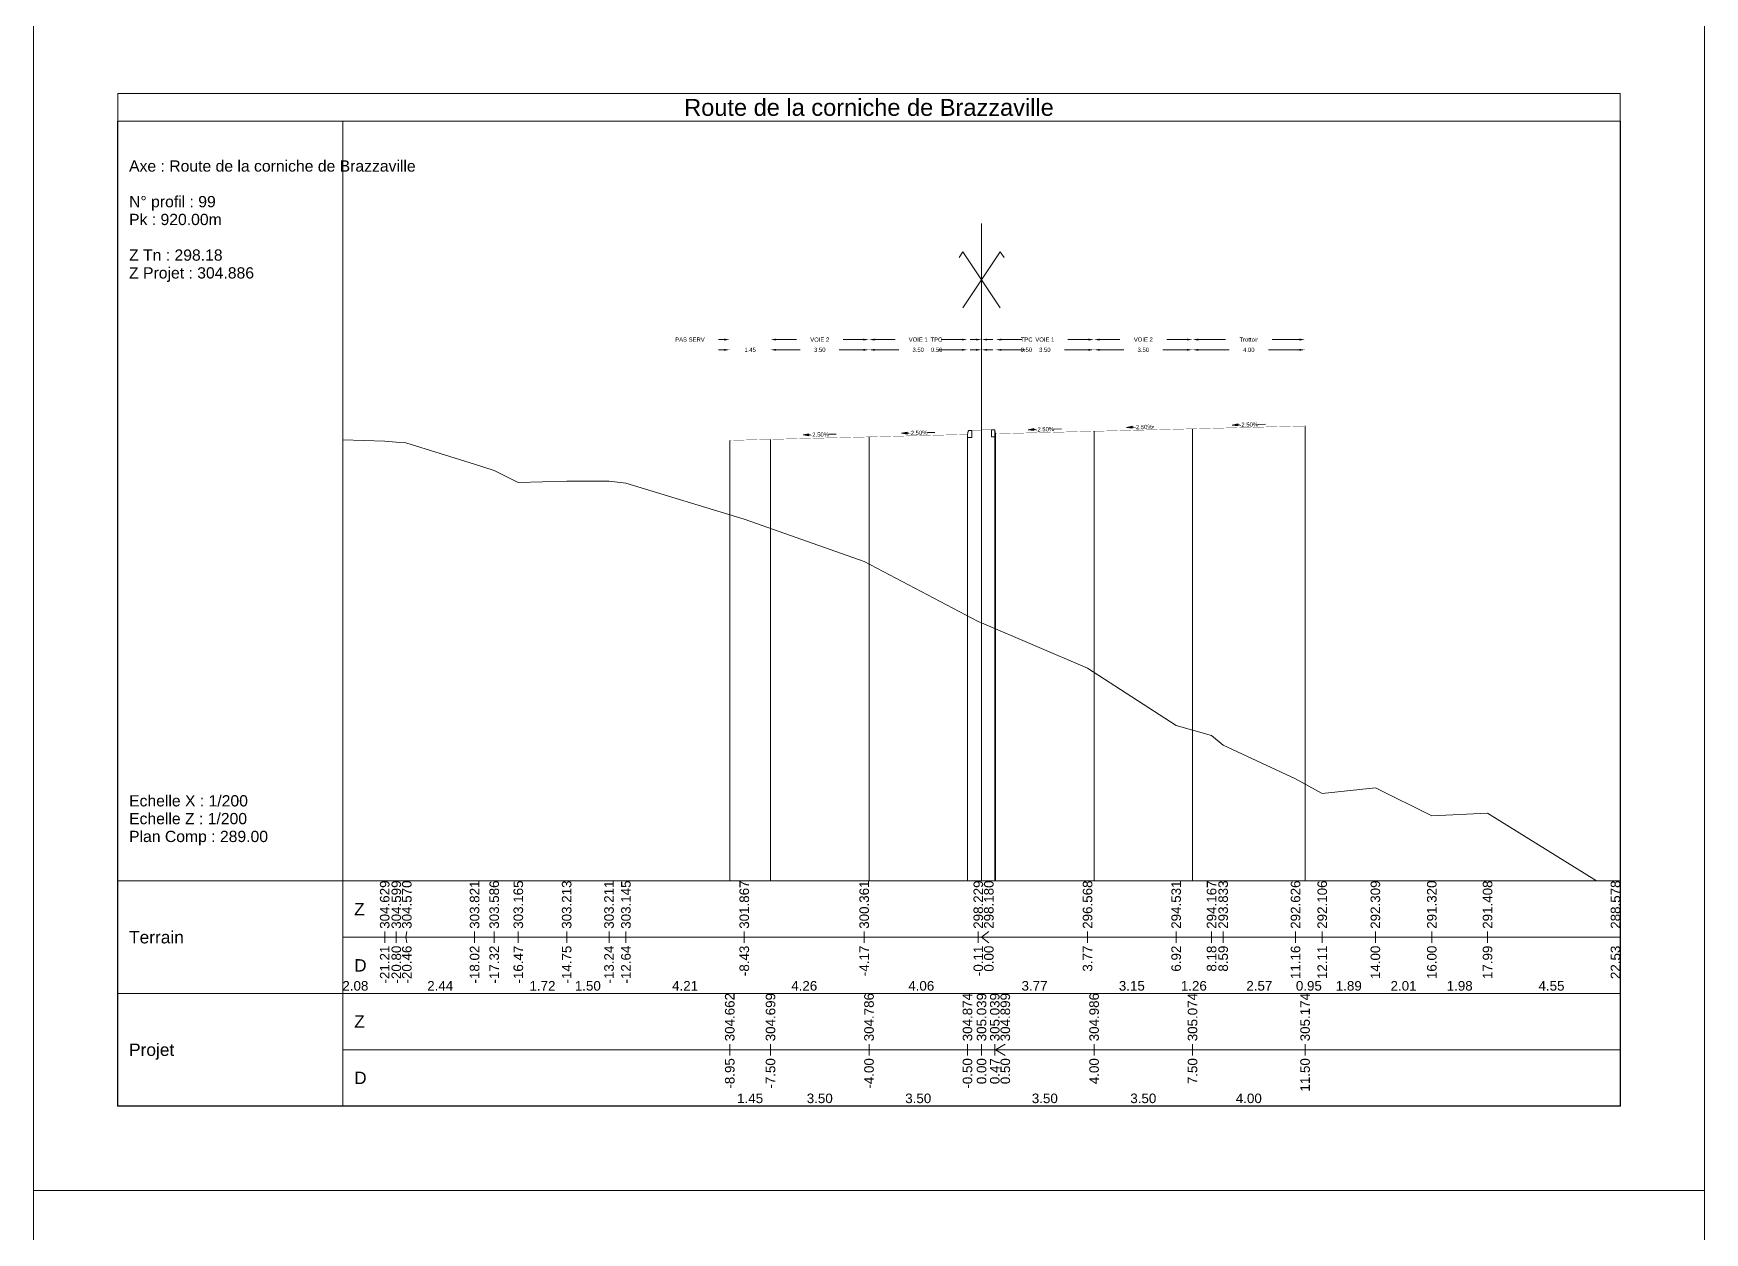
# Model space of a CAD drawing. Extents: x 0 to 74, y -372 to 1003.
# Drawn here: x 0 to 59.4, y -111.3 to -68.7 of the extents above; entities that cross this region are included whole.
import ezdxf
from ezdxf.enums import TextEntityAlignment as Align

# ---------------------------------------------------------------- set-up
doc = ezdxf.new("R2010")
doc.units = 0
doc.header["$LTSCALE"] = 2
doc.header["$PDSIZE"] = -0.004
doc.layers.get('0').update_dxf_attribs({"lineweight": 0})
for name, color, linetype, lineweight in [('Route - Profils type - PT VIA DRO', 5, 'Continuous', 0), ('Route - Profils type - PT VIA GAU', 5, 'Continuous', 0), ('Route - Route de la corniche de Brazzaville - PT - Cadre_P99', 7, 'Continuous', 0), ('Route - Route de la corniche de Brazzaville - PT - Terrain_P99', 5, 'Continuous', 0)]:
    doc.layers.add(name, color=color, linetype=linetype, lineweight=lineweight)
doc.styles.add('CadreTitre', font='arial.ttf', dxfattribs={"height": 0.003})
doc.styles.add('Cotation', font='arial.ttf')
doc.styles.add('CoteHor', font='arial.ttf', dxfattribs={"height": 0.0022})
doc.styles.add('CoteHorA', font='arial.ttf', dxfattribs={"height": 0.0022})
doc.styles.add('CoteTitre', font='arial.ttf', dxfattribs={"height": 0.0017})
doc.styles.add('CoteTitreA', font='arial.ttf', dxfattribs={"height": 0.0017})
doc.styles.add('CoteVert', font='arial.ttf', dxfattribs={"height": 0.0017})
doc.styles.add('CoteVertA', font='arial.ttf', dxfattribs={"height": 0.0017})
doc.styles.add('ProfilCartouche', font='arial.ttf', dxfattribs={"height": 0.002})
doc.dimstyles.new('BRAZZAVILLE', dxfattribs={"dimtxt": 0.15, "dimasz": 0.2, "dimexe": 0.5, "dimexo": 0.5, "dimgap": 0.5, "dimtad": 0, "dimzin": 0, "dimdsep": 46, "dimtxsty": 'Cotation', "dimsah": 1, "dimcen": 0.1, "dimse1": 1, "dimse2": 1, "dimclrd": 1, "dimclre": 256, "dimclrt": 1, "dimaunit": 2, "dimazin": 0, "dimtfac": 1, "dimtdec": 4, "dimtofl": 0, "dimtmove": 0, "dimatfit": 1, "dimfxl": 1, "dimtolj": 1, "dimtzin": 0, "dimlwd": 0, "dimlwe": 0, "dimarcsym": 0})

# ---------------------------------------------------------------- blocks, each defined once
blk = doc.blocks.new('*D546')
at = {"layer": 'Defpoints', "color": 0, "transparency": 16777216}
for p in [(34.2, -79.944), (34.2, -79.948), (33.7, -82.944)]:
    blk.add_point(p, dxfattribs=at)
at = {"layer": 'Route - Profils type - PT VIA DRO', "color": 1, "lineweight": 0, "transparency": 16777216}
for p, q in [((33.5, -79.948), (33.3, -79.948)), ((34.4, -79.948), (34.6, -79.948))]:
    blk.add_line(p, q, dxfattribs=at)
at = {"layer": 'Route - Profils type - PT VIA DRO', "color": 1, "transparency": 16777216}
for points in [[(33.5, -79.915), (33.5, -79.981), (33.7, -79.948)], [(34.4, -79.915), (34.4, -79.981), (34.2, -79.948)]]:
    blk.add_solid(points, dxfattribs=at)
at = {"layer": 'Route - Profils type - PT VIA DRO', "color": 1, "transparency": 16777216, "insert": (35.295, -79.948), "char_height": 0.15, "attachment_point": 5, "style": 'Cotation'}
blk.add_mtext('\\A1;0.50', dxfattribs=at)
blk = doc.blocks.new('*D547')
at = {"layer": 'Defpoints', "color": 0, "transparency": 16777216}
for p in [(34.2, -79.944), (37.7, -79.944), (37.7, -79.948)]:
    blk.add_point(p, dxfattribs=at)
at = {"layer": 'Route - Profils type - PT VIA DRO', "color": 1, "lineweight": 0, "transparency": 16777216}
for p, q in [((34.4, -79.948), (35.255, -79.948)), ((37.5, -79.948), (36.645, -79.948))]:
    blk.add_line(p, q, dxfattribs=at)
at = {"layer": 'Route - Profils type - PT VIA DRO', "color": 1, "transparency": 16777216}
for points in [[(34.4, -79.915), (34.4, -79.981), (34.2, -79.948)], [(37.5, -79.915), (37.5, -79.981), (37.7, -79.948)]]:
    blk.add_solid(points, dxfattribs=at)
at = {"layer": 'Route - Profils type - PT VIA DRO', "color": 1, "transparency": 16777216, "insert": (35.95, -79.948), "char_height": 0.15, "attachment_point": 5, "style": 'Cotation'}
blk.add_mtext('\\A1;3.50', dxfattribs=at)
blk = doc.blocks.new('*D548')
at = {"layer": 'Defpoints', "color": 0, "transparency": 16777216}
for p in [(37.7, -79.944), (41.2, -79.944), (41.2, -79.948)]:
    blk.add_point(p, dxfattribs=at)
at = {"layer": 'Route - Profils type - PT VIA DRO', "color": 1, "lineweight": 0, "transparency": 16777216}
for p, q in [((37.9, -79.948), (38.755, -79.948)), ((41, -79.948), (40.145, -79.948))]:
    blk.add_line(p, q, dxfattribs=at)
at = {"layer": 'Route - Profils type - PT VIA DRO', "color": 1, "transparency": 16777216}
for points in [[(37.9, -79.915), (37.9, -79.981), (37.7, -79.948)], [(41, -79.915), (41, -79.981), (41.2, -79.948)]]:
    blk.add_solid(points, dxfattribs=at)
at = {"layer": 'Route - Profils type - PT VIA DRO', "color": 1, "transparency": 16777216, "insert": (39.45, -79.948), "char_height": 0.15, "attachment_point": 5, "style": 'Cotation'}
blk.add_mtext('\\A1;3.50', dxfattribs=at)
blk = doc.blocks.new('*D549')
at = {"layer": 'Defpoints', "color": 0, "transparency": 16777216}
for p in [(34.2, -79.585), (34.2, -80.144), (33.7, -82.944)]:
    blk.add_point(p, dxfattribs=at)
at = {"layer": 'Route - Profils type - PT VIA DRO', "color": 1, "lineweight": 0, "transparency": 16777216}
for p, q in [((33.5, -79.585), (33.3, -79.585)), ((34.4, -79.585), (34.6, -79.585))]:
    blk.add_line(p, q, dxfattribs=at)
at = {"layer": 'Route - Profils type - PT VIA DRO', "color": 1, "transparency": 16777216}
for points in [[(33.5, -79.551), (33.5, -79.618), (33.7, -79.585)], [(34.4, -79.551), (34.4, -79.618), (34.2, -79.585)]]:
    blk.add_solid(points, dxfattribs=at)
at = {"layer": 'Route - Profils type - PT VIA DRO', "color": 1, "transparency": 16777216, "insert": (35.303, -79.585), "char_height": 0.15, "attachment_point": 5, "style": 'Cotation'}
blk.add_mtext('\\A1;TPC', dxfattribs=at)
blk = doc.blocks.new('*D550')
at = {"layer": 'Defpoints', "color": 0, "transparency": 16777216}
for p in [(37.7, -79.585), (34.2, -80.144), (37.7, -79.944)]:
    blk.add_point(p, dxfattribs=at)
at = {"layer": 'Route - Profils type - PT VIA DRO', "color": 1, "lineweight": 0, "transparency": 16777216}
for p, q in [((34.4, -79.585), (35.132, -79.585)), ((37.5, -79.585), (36.768, -79.585))]:
    blk.add_line(p, q, dxfattribs=at)
at = {"layer": 'Route - Profils type - PT VIA DRO', "color": 1, "transparency": 16777216}
for points in [[(34.4, -79.551), (34.4, -79.618), (34.2, -79.585)], [(37.5, -79.551), (37.5, -79.618), (37.7, -79.585)]]:
    blk.add_solid(points, dxfattribs=at)
at = {"layer": 'Route - Profils type - PT VIA DRO', "color": 1, "transparency": 16777216, "insert": (35.95, -79.585), "char_height": 0.15, "attachment_point": 5, "style": 'Cotation'}
blk.add_mtext('\\A1;VOIE 1', dxfattribs=at)
blk = doc.blocks.new('*D551')
at = {"layer": 'Defpoints', "color": 0, "transparency": 16777216}
for p in [(41.2, -79.585), (37.7, -79.944), (41.2, -79.944)]:
    blk.add_point(p, dxfattribs=at)
at = {"layer": 'Route - Profils type - PT VIA DRO', "color": 1, "lineweight": 0, "transparency": 16777216}
for p, q in [((37.9, -79.585), (38.618, -79.585)), ((41, -79.585), (40.282, -79.585))]:
    blk.add_line(p, q, dxfattribs=at)
at = {"layer": 'Route - Profils type - PT VIA DRO', "color": 1, "transparency": 16777216}
for points in [[(37.9, -79.551), (37.9, -79.618), (37.7, -79.585)], [(41, -79.551), (41, -79.618), (41.2, -79.585)]]:
    blk.add_solid(points, dxfattribs=at)
at = {"layer": 'Route - Profils type - PT VIA DRO', "color": 1, "transparency": 16777216, "insert": (39.45, -79.585), "char_height": 0.15, "attachment_point": 5, "style": 'Cotation'}
blk.add_mtext('\\A1;VOIE 2', dxfattribs=at)
blk = doc.blocks.new('*D552')
at = {"layer": 'Defpoints', "color": 0, "transparency": 16777216}
for p in [(41.2, -79.944), (45.2, -79.944), (45.2, -79.948)]:
    blk.add_point(p, dxfattribs=at)
at = {"layer": 'Route - Profils type - PT VIA DRO', "color": 1, "lineweight": 0, "transparency": 16777216}
for p, q in [((41.4, -79.948), (42.502, -79.948)), ((45, -79.948), (43.898, -79.948))]:
    blk.add_line(p, q, dxfattribs=at)
at = {"layer": 'Route - Profils type - PT VIA DRO', "color": 1, "transparency": 16777216}
for points in [[(41.4, -79.915), (41.4, -79.981), (41.2, -79.948)], [(45, -79.915), (45, -79.981), (45.2, -79.948)]]:
    blk.add_solid(points, dxfattribs=at)
at = {"layer": 'Route - Profils type - PT VIA DRO', "color": 1, "transparency": 16777216, "insert": (43.2, -79.948), "char_height": 0.15, "attachment_point": 5, "style": 'Cotation'}
blk.add_mtext('\\A1;4.00', dxfattribs=at)
blk = doc.blocks.new('*D553')
at = {"layer": 'Defpoints', "color": 0, "transparency": 16777216}
for p in [(45.2, -79.585), (41.2, -79.944), (45.2, -79.944)]:
    blk.add_point(p, dxfattribs=at)
at = {"layer": 'Route - Profils type - PT VIA DRO', "color": 1, "lineweight": 0, "transparency": 16777216}
for p, q in [((41.4, -79.585), (42.369, -79.585)), ((45, -79.585), (44.031, -79.585))]:
    blk.add_line(p, q, dxfattribs=at)
at = {"layer": 'Route - Profils type - PT VIA DRO', "color": 1, "transparency": 16777216}
for points in [[(41.4, -79.551), (41.4, -79.618), (41.2, -79.585)], [(45, -79.551), (45, -79.618), (45.2, -79.585)]]:
    blk.add_solid(points, dxfattribs=at)
at = {"layer": 'Route - Profils type - PT VIA DRO', "color": 1, "transparency": 16777216, "insert": (43.2, -79.585), "char_height": 0.15, "attachment_point": 5, "style": 'Cotation'}
blk.add_mtext('\\A1;Trottoir', dxfattribs=at)
blk = doc.blocks.new('MENSURA_COTEPENTE_160')
at = {"layer": 'Route - Profils type - PT VIA DRO', "linetype": 'Continuous', "lineweight": 0}
blk.add_hatch(color=1, dxfattribs=at).paths.add_polyline_path([(0.17778, -4.90459), (0.17678, -4.90479), (0.17778, -4.90494)])
at = {"layer": 'Route - Profils type - PT VIA DRO', "color": 1, "linetype": 'Continuous', "lineweight": 0}
for p, q in [((0.17778, -4.90476), (0.17808, -4.90475)), ((0.18139, -4.90467), (0.18269, -4.90464))]:
    blk.add_line(p, q, dxfattribs=at)
at = {"layer": 'Route - Profils type - PT VIA DRO', "color": 1, "linetype": 'Continuous', "lineweight": 0, "flags": 128}
blk.add_lwpolyline([(0.17778, -4.90459), (0.17678, -4.90479), (0.17778, -4.90494), (0.17778, -4.90459)], close=True, dxfattribs=at)
at = {"layer": 'Route - Profils type - PT VIA DRO', "color": 1, "style": 'Cotation'}
blk.add_text('-2.50%', height=0.00075, rotation=1.4321, dxfattribs=at).set_placement((0.17974, -4.90471), align=Align.MIDDLE_CENTER)
blk = doc.blocks.new('MENSURA_COTEPENTE_161')
at = {"layer": 'Route - Profils type - PT VIA DRO', "linetype": 'Continuous', "lineweight": 0}
blk.add_hatch(color=1, dxfattribs=at).paths.add_polyline_path([(0.19528, -4.90418), (0.19428, -4.90438), (0.19529, -4.90453)])
at = {"layer": 'Route - Profils type - PT VIA DRO', "color": 1, "linetype": 'Continuous', "lineweight": 0}
for p, q in [((0.19528, -4.90436), (0.19558, -4.90435)), ((0.19889, -4.90427), (0.19914, -4.90426))]:
    blk.add_line(p, q, dxfattribs=at)
at = {"layer": 'Route - Profils type - PT VIA DRO', "color": 1, "linetype": 'Continuous', "lineweight": 0, "flags": 128}
blk.add_lwpolyline([(0.19528, -4.90418), (0.19428, -4.90438), (0.19529, -4.90453), (0.19528, -4.90418)], close=True, dxfattribs=at)
at = {"layer": 'Route - Profils type - PT VIA DRO', "color": 1, "style": 'Cotation'}
blk.add_text('-2.50%', height=0.00075, rotation=1.4321, dxfattribs=at).set_placement((0.19724, -4.90431), align=Align.MIDDLE_CENTER)
blk = doc.blocks.new('MENSURA_COTEPENTE_162')
at = {"layer": 'Route - Profils type - PT VIA DRO', "linetype": 'Continuous', "lineweight": 0}
blk.add_hatch(color=1, dxfattribs=at).paths.add_polyline_path([(0.21403, -4.90376), (0.21303, -4.90396), (0.21404, -4.90411)])
at = {"layer": 'Route - Profils type - PT VIA DRO', "color": 1, "linetype": 'Continuous', "lineweight": 0}
for p, q in [((0.21403, -4.90393), (0.21433, -4.90393)), ((0.21764, -4.90384), (0.21894, -4.90381))]:
    blk.add_line(p, q, dxfattribs=at)
at = {"layer": 'Route - Profils type - PT VIA DRO', "color": 1, "linetype": 'Continuous', "lineweight": 0, "flags": 128}
blk.add_lwpolyline([(0.21403, -4.90376), (0.21303, -4.90396), (0.21404, -4.90411), (0.21403, -4.90376)], close=True, dxfattribs=at)
at = {"layer": 'Route - Profils type - PT VIA DRO', "color": 1, "style": 'Cotation'}
blk.add_text('-2.50%', height=0.00075, rotation=1.4321, dxfattribs=at).set_placement((0.21599, -4.90388), align=Align.MIDDLE_CENTER)
blk = doc.blocks.new('T2__mirroredMSX', base_point=(-6.713, 11.473))
at = {"linetype": 'Continuous', "flags": 128}
blk.add_lwpolyline([(-6.837, 11.703), (-6.863, 11.583), (-6.863, 11.473), (-6.713, 11.473), (-6.713, 11.723), (-6.818, 11.719, 0.339869)], format="xyb", close=True, dxfattribs=at)
blk = doc.blocks.new('*D557')
at = {"layer": 'Defpoints', "color": 0, "transparency": 16777216}
for p in [(33.2, -79.944), (33.2, -79.948), (33.7, -82.944)]:
    blk.add_point(p, dxfattribs=at)
at = {"layer": 'Route - Profils type - PT VIA GAU', "color": 1, "lineweight": 0, "transparency": 16777216}
for p, q in [((33, -79.948), (32.8, -79.948)), ((33.9, -79.948), (34.1, -79.948))]:
    blk.add_line(p, q, dxfattribs=at)
at = {"layer": 'Route - Profils type - PT VIA GAU', "color": 1, "transparency": 16777216}
for points in [[(33, -79.915), (33, -79.981), (33.2, -79.948)], [(33.9, -79.915), (33.9, -79.981), (33.7, -79.948)]]:
    blk.add_solid(points, dxfattribs=at)
at = {"layer": 'Route - Profils type - PT VIA GAU', "color": 1, "transparency": 16777216, "insert": (32.105, -79.948), "char_height": 0.15, "attachment_point": 5, "style": 'Cotation'}
blk.add_mtext('\\A1;0.50', dxfattribs=at)
blk = doc.blocks.new('*D558')
at = {"layer": 'Defpoints', "color": 0, "transparency": 16777216}
for p in [(29.7, -79.944), (29.7, -79.948), (33.2, -79.944)]:
    blk.add_point(p, dxfattribs=at)
at = {"layer": 'Route - Profils type - PT VIA GAU', "color": 1, "lineweight": 0, "transparency": 16777216}
for p, q in [((29.9, -79.948), (30.755, -79.948)), ((33, -79.948), (32.145, -79.948))]:
    blk.add_line(p, q, dxfattribs=at)
at = {"layer": 'Route - Profils type - PT VIA GAU', "color": 1, "transparency": 16777216}
for points in [[(29.9, -79.915), (29.9, -79.981), (29.7, -79.948)], [(33, -79.915), (33, -79.981), (33.2, -79.948)]]:
    blk.add_solid(points, dxfattribs=at)
at = {"layer": 'Route - Profils type - PT VIA GAU', "color": 1, "transparency": 16777216, "insert": (31.45, -79.948), "char_height": 0.15, "attachment_point": 5, "style": 'Cotation'}
blk.add_mtext('\\A1;3.50', dxfattribs=at)
blk = doc.blocks.new('*D559')
at = {"layer": 'Defpoints', "color": 0, "transparency": 16777216}
for p in [(26.2, -79.944), (26.2, -79.948), (29.7, -79.944)]:
    blk.add_point(p, dxfattribs=at)
at = {"layer": 'Route - Profils type - PT VIA GAU', "color": 1, "lineweight": 0, "transparency": 16777216}
for p, q in [((26.4, -79.948), (27.255, -79.948)), ((29.5, -79.948), (28.645, -79.948))]:
    blk.add_line(p, q, dxfattribs=at)
at = {"layer": 'Route - Profils type - PT VIA GAU', "color": 1, "transparency": 16777216}
for points in [[(26.4, -79.915), (26.4, -79.981), (26.2, -79.948)], [(29.5, -79.915), (29.5, -79.981), (29.7, -79.948)]]:
    blk.add_solid(points, dxfattribs=at)
at = {"layer": 'Route - Profils type - PT VIA GAU', "color": 1, "transparency": 16777216, "insert": (27.95, -79.948), "char_height": 0.15, "attachment_point": 5, "style": 'Cotation'}
blk.add_mtext('\\A1;3.50', dxfattribs=at)
blk = doc.blocks.new('*D560')
at = {"layer": 'Defpoints', "color": 0, "transparency": 16777216}
for p in [(33.2, -79.585), (33.2, -80.144), (33.7, -82.944)]:
    blk.add_point(p, dxfattribs=at)
at = {"layer": 'Route - Profils type - PT VIA GAU', "color": 1, "lineweight": 0, "transparency": 16777216}
for p, q in [((33, -79.585), (32.8, -79.585)), ((33.9, -79.585), (34.1, -79.585))]:
    blk.add_line(p, q, dxfattribs=at)
at = {"layer": 'Route - Profils type - PT VIA GAU', "color": 1, "transparency": 16777216}
for points in [[(33, -79.551), (33, -79.618), (33.2, -79.585)], [(33.9, -79.551), (33.9, -79.618), (33.7, -79.585)]]:
    blk.add_solid(points, dxfattribs=at)
at = {"layer": 'Route - Profils type - PT VIA GAU', "color": 1, "transparency": 16777216, "insert": (32.097, -79.585), "char_height": 0.15, "attachment_point": 5, "style": 'Cotation'}
blk.add_mtext('\\A1;TPC', dxfattribs=at)
blk = doc.blocks.new('*D561')
at = {"layer": 'Defpoints', "color": 0, "transparency": 16777216}
for p in [(29.7, -79.585), (29.7, -79.944), (33.2, -80.144)]:
    blk.add_point(p, dxfattribs=at)
at = {"layer": 'Route - Profils type - PT VIA GAU', "color": 1, "lineweight": 0, "transparency": 16777216}
for p, q in [((29.9, -79.585), (30.632, -79.585)), ((33, -79.585), (32.268, -79.585))]:
    blk.add_line(p, q, dxfattribs=at)
at = {"layer": 'Route - Profils type - PT VIA GAU', "color": 1, "transparency": 16777216}
for points in [[(29.9, -79.551), (29.9, -79.618), (29.7, -79.585)], [(33, -79.551), (33, -79.618), (33.2, -79.585)]]:
    blk.add_solid(points, dxfattribs=at)
at = {"layer": 'Route - Profils type - PT VIA GAU', "color": 1, "transparency": 16777216, "insert": (31.45, -79.585), "char_height": 0.15, "attachment_point": 5, "style": 'Cotation'}
blk.add_mtext('\\A1;VOIE 1', dxfattribs=at)
blk = doc.blocks.new('*D562')
at = {"layer": 'Defpoints', "color": 0, "transparency": 16777216}
for p in [(26.2, -79.585), (26.2, -79.944), (29.7, -79.944)]:
    blk.add_point(p, dxfattribs=at)
at = {"layer": 'Route - Profils type - PT VIA GAU', "color": 1, "lineweight": 0, "transparency": 16777216}
for p, q in [((26.4, -79.585), (27.118, -79.585)), ((29.5, -79.585), (28.782, -79.585))]:
    blk.add_line(p, q, dxfattribs=at)
at = {"layer": 'Route - Profils type - PT VIA GAU', "color": 1, "transparency": 16777216}
for points in [[(26.4, -79.551), (26.4, -79.618), (26.2, -79.585)], [(29.5, -79.551), (29.5, -79.618), (29.7, -79.585)]]:
    blk.add_solid(points, dxfattribs=at)
at = {"layer": 'Route - Profils type - PT VIA GAU', "color": 1, "transparency": 16777216, "insert": (27.95, -79.585), "char_height": 0.15, "attachment_point": 5, "style": 'Cotation'}
blk.add_mtext('\\A1;VOIE 2', dxfattribs=at)
blk = doc.blocks.new('*D563')
at = {"layer": 'Defpoints', "color": 0, "transparency": 16777216}
for p in [(24.75, -79.585), (24.75, -79.944), (26.2, -79.944)]:
    blk.add_point(p, dxfattribs=at)
at = {"layer": 'Route - Profils type - PT VIA GAU', "color": 1, "lineweight": 0, "transparency": 16777216}
for p, q in [((24.55, -79.585), (24.35, -79.585)), ((26.4, -79.585), (26.6, -79.585))]:
    blk.add_line(p, q, dxfattribs=at)
at = {"layer": 'Route - Profils type - PT VIA GAU', "color": 1, "transparency": 16777216}
for points in [[(24.55, -79.551), (24.55, -79.618), (24.75, -79.585)], [(26.4, -79.551), (26.4, -79.618), (26.2, -79.585)]]:
    blk.add_solid(points, dxfattribs=at)
at = {"layer": 'Route - Profils type - PT VIA GAU', "color": 1, "transparency": 16777216, "insert": (23.335, -79.585), "char_height": 0.15, "attachment_point": 5, "style": 'Cotation'}
blk.add_mtext('\\A1;PAS SERV', dxfattribs=at)
blk = doc.blocks.new('*D564')
at = {"layer": 'Defpoints', "color": 0, "transparency": 16777216}
for p in [(24.75, -79.944), (24.75, -79.948), (26.2, -79.944)]:
    blk.add_point(p, dxfattribs=at)
at = {"layer": 'Route - Profils type - PT VIA GAU', "color": 1, "lineweight": 0, "transparency": 16777216}
for p, q in [((24.55, -79.948), (24.35, -79.948)), ((26.4, -79.948), (26.6, -79.948))]:
    blk.add_line(p, q, dxfattribs=at)
at = {"layer": 'Route - Profils type - PT VIA GAU', "color": 1, "transparency": 16777216}
for points in [[(24.55, -79.915), (24.55, -79.981), (24.75, -79.948)], [(26.4, -79.915), (26.4, -79.981), (26.2, -79.948)]]:
    blk.add_solid(points, dxfattribs=at)
at = {"layer": 'Route - Profils type - PT VIA GAU', "color": 1, "transparency": 16777216, "insert": (25.475, -79.948), "char_height": 0.15, "attachment_point": 5, "style": 'Cotation'}
blk.add_mtext('\\A1;1.45', dxfattribs=at)
blk = doc.blocks.new('MENSURA_COTEPENTE_163')
at = {"layer": 'Route - Profils type - PT VIA GAU', "linetype": 'Continuous', "lineweight": 0}
blk.add_hatch(color=1, dxfattribs=at).paths.add_polyline_path([(0.15529, -4.90557), (0.15428, -4.90541), (0.15528, -4.90521)])
at = {"layer": 'Route - Profils type - PT VIA GAU', "color": 1, "linetype": 'Continuous', "lineweight": 0}
for p, q in [((0.15528, -4.90539), (0.15558, -4.90538)), ((0.15889, -4.9053), (0.16019, -4.90527))]:
    blk.add_line(p, q, dxfattribs=at)
at = {"layer": 'Route - Profils type - PT VIA GAU', "color": 1, "linetype": 'Continuous', "lineweight": 0, "flags": 128}
blk.add_lwpolyline([(0.15529, -4.90557), (0.15428, -4.90541), (0.15528, -4.90521), (0.15529, -4.90557)], close=True, dxfattribs=at)
at = {"layer": 'Route - Profils type - PT VIA GAU', "color": 1, "style": 'Cotation'}
blk.add_text('-2.50%', height=0.00075, rotation=-358.5679, dxfattribs=at).set_placement((0.15724, -4.90534), align=Align.MIDDLE_CENTER)
blk = doc.blocks.new('MENSURA_COTEPENTE_164')
at = {"layer": 'Route - Profils type - PT VIA GAU', "linetype": 'Continuous', "lineweight": 0}
blk.add_hatch(color=1, dxfattribs=at).paths.add_polyline_path([(0.13778, -4.90588), (0.13678, -4.90572), (0.13777, -4.90552)])
at = {"layer": 'Route - Profils type - PT VIA GAU', "color": 1, "linetype": 'Continuous', "lineweight": 0}
for p, q in [((0.13778, -4.9057), (0.13808, -4.90569)), ((0.14139, -4.90561), (0.14269, -4.90558))]:
    blk.add_line(p, q, dxfattribs=at)
at = {"layer": 'Route - Profils type - PT VIA GAU', "color": 1, "linetype": 'Continuous', "lineweight": 0, "flags": 128}
blk.add_lwpolyline([(0.13778, -4.90588), (0.13678, -4.90572), (0.13777, -4.90552), (0.13778, -4.90588)], close=True, dxfattribs=at)
at = {"layer": 'Route - Profils type - PT VIA GAU', "color": 1, "style": 'Cotation'}
blk.add_text('-2.50%', height=0.00075, rotation=-358.5679, dxfattribs=at).set_placement((0.13973, -4.90565), align=Align.MIDDLE_CENTER)
blk = doc.blocks.new('T2', base_point=(-6.713, 11.473))
at = {"linetype": 'Continuous', "flags": 128}
blk.add_lwpolyline([(-6.837, 11.703), (-6.863, 11.583), (-6.863, 11.473), (-6.713, 11.473), (-6.713, 11.723), (-6.818, 11.719, 0.339869)], format="xyb", close=True, dxfattribs=at)

msp = doc.modelspace()

# ---------------------------------------------------------------- linework, layer by layer
at = {"flags": 128}
for points in [[(0, -109.83), (0, -67.83), (59.4, -67.83), (59.4, -109.83)], [(3, -106.83), (3, -70.83), (56.4, -70.83), (56.4, -106.83)], [(0, -151.83), (0, -109.83), (59.4, -109.83), (59.4, -151.83)]]:
    msp.add_lwpolyline(points, close=True, dxfattribs=at)
at = {"layer": 'Route - Profils type - PT VIA DRO', "color": 1, "linetype": 'Continuous', "flags": 128}
msp.add_lwpolyline([(33.7, -82.791, 0.01, 0.01, 0), (34.05, -82.791, 0.01, 0.01, 0), (34.17, -82.791, 0.01, 0.01, 0), (34.2, -82.931, 0.01, 0.01, 0), (37.7, -82.844, 0.01, 0.01, 0), (41.2, -82.756, 0.01, 0.01, 0), (45.2, -82.656, 0.01, 0.01, 0)], format="xyseb", dxfattribs=at)
at = {"layer": 'Route - Profils type - PT VIA GAU', "color": 1, "linetype": 'Continuous', "flags": 128}
msp.add_lwpolyline([(33.7, -82.816, 0.01, 0.01, 0), (33.23, -82.816, 0.01, 0.01, 0), (33.2, -82.956, 0.01, 0.01, 0), (29.7, -83.044, 0.01, 0.01, 0), (26.2, -83.131, 0.01, 0.01, 0), (24.75, -83.168, 0.01, 0.01, 0)], format="xyseb", dxfattribs=at)
at = {"layer": 'Route - Route de la corniche de Brazzaville - PT - Cadre_P99', "color": 7, "linetype": 'Continuous'}
for p, q in [((11, -71.83), (11, -106.83)), ((33.7, -79.461), (33.7, -75.461)), ((32.9, -76.661), (33.033, -76.461)), ((34.367, -78.461), (33.033, -76.461)), ((33.033, -78.461), (34.367, -76.461)), ((34.5, -76.661), (34.367, -76.461)), ((33.7, -98.83), (33.7, -79.461)), ((26.2, -98.83), (26.2, -83.131)), ((26.2, -98.83), (26.2, -83.131)), ((29.7, -98.83), (29.7, -83.044)), ((29.7, -98.83), (29.7, -83.044)), ((33.2, -98.83), (33.2, -82.956)), ((33.2, -98.83), (33.2, -82.956)), ((33.7, -98.83), (33.7, -82.791)), ((33.7, -98.83), (33.7, -82.791)), ((34.17, -98.83), (34.17, -82.791)), ((34.17, -98.83), (34.17, -82.791)), ((34.2, -98.83), (34.2, -82.931)), ((34.2, -98.83), (34.2, -82.931)), ((37.7, -98.83), (37.7, -82.844)), ((37.7, -98.83), (37.7, -82.844)), ((41.2, -98.83), (41.2, -82.756)), ((41.2, -98.83), (41.2, -82.756)), ((45.2, -98.83), (45.2, -82.656)), ((45.2, -98.83), (45.2, -82.656)), ((24.75, -98.83), (24.75, -83.168)), ((24.75, -98.83), (24.75, -83.168)), ((56.4, -98.83), (3, -98.83)), ((56.4, -100.83), (11, -100.83)), ((56.4, -102.83), (3, -102.83)), ((56.4, -102.83), (3, -102.83)), ((56.4, -102.83), (3, -102.83)), ((56.4, -102.83), (3, -102.83)), ((56.4, -102.83), (3, -102.83)), ((56.4, -102.83), (3, -102.83)), ((56.4, -102.83), (3, -102.83)), ((56.4, -104.83), (11, -104.83)), ((24.75, -104.63), (24.75, -104.83)), ((24.75, -105.03), (24.75, -104.83)), ((26.2, -104.63), (26.2, -104.83)), ((26.2, -105.03), (26.2, -104.83)), ((29.7, -104.63), (29.7, -104.83)), ((29.7, -105.03), (29.7, -104.83)), ((33.2, -104.63), (33.2, -104.83)), ((33.2, -105.03), (33.2, -104.83)), ((33.7, -104.63), (33.7, -104.83)), ((33.7, -105.03), (33.7, -104.83)), ((34.17, -104.63), (34.17, -104.83)), ((34.17, -105.03), (34.17, -104.83)), ((34.544, -104.63), (34.2, -104.83)), ((34.544, -105.03), (34.2, -104.83)), ((37.7, -104.63), (37.7, -104.83)), ((37.7, -105.03), (37.7, -104.83)), ((41.2, -104.63), (41.2, -104.83)), ((41.2, -105.03), (41.2, -104.83)), ((45.2, -104.63), (45.2, -104.83)), ((45.2, -105.03), (45.2, -104.83)), ((56.4, -106.83), (3, -106.83)), ((56.4, -106.83), (3, -106.83)), ((56.4, -106.83), (3, -106.83)), ((56.4, -106.83), (3, -106.83)), ((56.4, -106.83), (3, -106.83)), ((56.4, -106.83), (3, -106.83))]:
    msp.add_line(p, q, dxfattribs=at)
at = {"layer": 'Route - Route de la corniche de Brazzaville - PT - Cadre_P99', "color": 114, "linetype": 'Continuous'}
for p, q in [((12.486, -100.63), (12.486, -100.83)), ((12.486, -101.03), (12.486, -100.83)), ((12.898, -100.63), (12.898, -100.83)), ((12.898, -101.03), (12.898, -100.83)), ((13.272, -100.63), (13.237, -100.83)), ((13.272, -101.03), (13.237, -100.83)), ((15.681, -100.63), (15.681, -100.83)), ((15.681, -101.03), (15.681, -100.83)), ((16.379, -100.63), (16.379, -100.83)), ((16.379, -101.03), (16.379, -100.83)), ((17.235, -100.63), (17.235, -100.83)), ((17.235, -101.03), (17.235, -100.83)), ((18.954, -100.63), (18.954, -100.83)), ((18.954, -101.03), (18.954, -100.83)), ((20.459, -100.63), (20.459, -100.83)), ((20.459, -101.03), (20.459, -100.83)), ((21.06, -100.63), (21.06, -100.83)), ((21.06, -101.03), (21.06, -100.83)), ((25.267, -100.63), (25.267, -100.83)), ((25.267, -101.03), (25.267, -100.83)), ((29.529, -100.63), (29.529, -100.83)), ((29.529, -101.03), (29.529, -100.83)), ((33.585, -100.63), (33.585, -100.83)), ((33.585, -101.03), (33.585, -100.83)), ((33.959, -100.63), (33.7, -100.83)), ((33.959, -101.03), (33.7, -100.83)), ((37.468, -100.63), (37.468, -100.83)), ((37.468, -101.03), (37.468, -100.83)), ((40.616, -100.63), (40.616, -100.83)), ((40.616, -101.03), (40.616, -100.83)), ((41.877, -100.63), (41.877, -100.83)), ((41.877, -101.03), (41.877, -100.83)), ((42.288, -100.63), (42.288, -100.83)), ((42.288, -101.03), (42.288, -100.83)), ((44.86, -100.63), (44.86, -100.83)), ((44.86, -101.03), (44.86, -100.83)), ((45.81, -100.63), (45.81, -100.83)), ((45.81, -101.03), (45.81, -100.83)), ((47.698, -100.63), (47.698, -100.83)), ((47.698, -101.03), (47.698, -100.83)), ((49.703, -100.63), (49.703, -100.83)), ((49.703, -101.03), (49.703, -100.83)), ((51.686, -100.63), (51.686, -100.83)), ((51.686, -101.03), (51.686, -100.83))]:
    msp.add_line(p, q, dxfattribs=at)
at = {"layer": 'Route - Route de la corniche de Brazzaville - PT - Cadre_P99', "flags": 128}
msp.add_lwpolyline([(2.99, -106.84), (2.99, -71.82), (56.41, -71.82), (56.41, -106.84)], close=True, dxfattribs=at)
at = {"layer": 'Route - Route de la corniche de Brazzaville - PT - Terrain_P99', "color": 114, "linetype": 'Continuous', "flags": 128}
msp.add_lwpolyline([(11, -83.149), (12.486, -83.201), (12.898, -83.231), (13.237, -83.26), (15.681, -84.009), (16.379, -84.244), (17.235, -84.665), (18.954, -84.617), (20.459, -84.619), (21.06, -84.685), (25.267, -85.963), (29.529, -87.469), (33.585, -89.601), (33.7, -89.65), (37.468, -91.262), (40.616, -93.299), (41.877, -93.663), (42.288, -93.997), (44.86, -95.204), (45.81, -95.724), (47.698, -95.521), (49.703, -96.51), (51.686, -96.422), (55.554, -98.83)], dxfattribs=at)
msp.add_lwpolyline([(11, -83.149), (12.486, -83.201), (12.898, -83.231), (13.237, -83.26), (15.681, -84.009), (16.379, -84.244), (17.235, -84.665), (18.954, -84.617), (20.459, -84.619), (21.06, -84.685), (25.267, -85.963), (29.529, -87.469), (33.585, -89.601), (33.7, -89.65), (37.468, -91.262), (40.616, -93.299), (41.877, -93.663), (42.288, -93.997), (44.86, -95.204), (45.81, -95.724), (47.698, -95.521), (49.703, -96.51), (51.686, -96.422), (55.554, -98.83)], dxfattribs=at)

# ---------------------------------------------------------------- block references
at = {"layer": 'Route - Profils type - PT VIA DRO', "xscale": 200, "yscale": 200, "zscale": 200}
for name in ['MENSURA_COTEPENTE_162', 'MENSURA_COTEPENTE_160', 'MENSURA_COTEPENTE_161']:
    msp.add_blockref(name, (0, 898.17), dxfattribs=at)
at = {"layer": 'Route - Profils type - PT VIA DRO', "xscale": -1, "zscale": 200}
msp.add_blockref('T2__mirroredMSX', (34.05, -83.041), dxfattribs=at)
at = {"layer": 'Route - Profils type - PT VIA GAU', "xscale": 200, "yscale": 200, "zscale": 200}
for name in ['MENSURA_COTEPENTE_164', 'MENSURA_COTEPENTE_163']:
    msp.add_blockref(name, (0, 898.17), dxfattribs=at)
at = {"layer": 'Route - Profils type - PT VIA GAU', "zscale": 200}
msp.add_blockref('T2', (33.35, -83.066), dxfattribs=at)

# ---------------------------------------------------------------- texts
at = {"color": 7, "style": 'CadreTitre'}
msp.add_text('Route de la corniche de Brazzaville', height=0.6, dxfattribs=at).set_placement((29.7, -71.03), align=Align.TOP_CENTER)
at = {"style": 'ProfilCartouche'}
for s, p in [('Axe : Route de la corniche de Brazzaville', (3.4, -73.413)), ('N° profil : 99', (3.4, -74.68)), ('Pk : 920.00m', (3.4, -75.313)), ('Z Tn : 298.18', (3.4, -76.58)), ('Z Projet : 304.886', (3.4, -77.213)), ('Echelle X : 1/200', (3.4, -95.98)), ('Echelle Z : 1/200', (3.4, -96.613)), ('Plan Comp : 289.00', (3.4, -97.247))]:
    msp.add_text(s, height=0.4, dxfattribs=at).set_placement(p, align=Align.MIDDLE_LEFT)
at = {"layer": 'Route - Route de la corniche de Brazzaville - PT - Cadre_P99', "color": 114, "style": 'CoteVert'}
for s, p in [('304.629', (12.486, -100.53)), ('304.599', (12.898, -100.53)), ('304.570', (13.272, -100.53)), ('303.821', (15.681, -100.53)), ('303.586', (16.379, -100.53)), ('303.165', (17.235, -100.53)), ('303.213', (18.954, -100.53)), ('303.211', (20.459, -100.53)), ('303.145', (21.06, -100.53)), ('301.867', (25.267, -100.53)), ('300.361', (29.529, -100.53)), ('298.229', (33.585, -100.53)), ('298.180', (33.959, -100.53)), ('296.568', (37.468, -100.53)), ('294.531', (40.616, -100.53)), ('294.167', (41.877, -100.53)), ('293.833', (42.288, -100.53)), ('292.626', (44.86, -100.53)), ('292.106', (45.81, -100.53)), ('292.309', (47.698, -100.53)), ('291.320', (49.703, -100.53)), ('291.408', (51.686, -100.53)), ('288.578', (56.233, -100.53))]:
    msp.add_text(s, height=0.34, rotation=90, dxfattribs=at).set_placement(p, align=Align.MIDDLE_LEFT)
at = {"layer": 'Route - Route de la corniche de Brazzaville - PT - Cadre_P99', "color": 114, "style": 'CoteHor'}
for s, p in [('Z', (11.4, -99.83)), ('Terrain', (3.4, -100.83)), ('D', (11.4, -101.83))]:
    msp.add_text(s, height=0.44, dxfattribs=at).set_placement(p, align=Align.MIDDLE_LEFT)
at = {"layer": 'Route - Route de la corniche de Brazzaville - PT - Cadre_P99', "color": 114, "style": 'CoteVert'}
for s, p in [('-21.21', (12.486, -101.13)), ('-20.80', (12.898, -101.13)), ('-20.46', (13.272, -101.13)), ('-18.02', (15.681, -101.13)), ('-17.32', (16.379, -101.13)), ('-16.47', (17.235, -101.13)), ('-14.75', (18.954, -101.13)), ('-13.24', (20.459, -101.13)), ('-12.64', (21.06, -101.13)), ('-8.43', (25.267, -101.13)), ('-4.17', (29.529, -101.13)), ('-0.11', (33.585, -101.13)), ('0.00', (33.959, -101.13)), ('3.77', (37.468, -101.13)), ('6.92', (40.616, -101.13)), ('8.18', (41.877, -101.13)), ('8.59', (42.288, -101.13)), ('11.16', (44.86, -101.13)), ('12.11', (45.81, -101.13)), ('14.00', (47.698, -101.13)), ('16.00', (49.703, -101.13)), ('17.99', (51.686, -101.13)), ('22.53', (56.233, -101.13))]:
    msp.add_text(s, height=0.34, rotation=90, dxfattribs=at).set_placement(p, align=Align.MIDDLE_RIGHT)
at = {"layer": 'Route - Route de la corniche de Brazzaville - PT - Cadre_P99', "color": 114, "style": 'CoteTitre'}
for s, p in [('2.08', (11.444, -102.83)), ('2.44', (14.459, -102.83)), ('1.72', (18.094, -102.83)), ('1.50', (19.706, -102.83)), ('4.21', (23.163, -102.83)), ('4.26', (27.398, -102.83)), ('4.06', (31.557, -102.83)), ('3.77', (35.584, -102.83)), ('3.15', (39.042, -102.83)), ('1.26', (41.246, -102.83)), ('2.57', (43.574, -102.83)), ('0.95', (45.335, -102.83)), ('1.89', (46.754, -102.83)), ('2.01', (48.7, -102.83)), ('1.98', (50.695, -102.83)), ('4.55', (53.959, -102.83))]:
    msp.add_text(s, height=0.34, dxfattribs=at).set_placement(p, align=Align.BOTTOM_CENTER)
at = {"layer": 'Route - Route de la corniche de Brazzaville - PT - Cadre_P99', "color": 7, "style": 'CoteVertA'}
for s, p in [('304.662', (24.75, -104.53)), ('304.699', (26.2, -104.53)), ('304.786', (29.7, -104.53)), ('304.874', (33.2, -104.53)), ('305.039', (33.7, -104.53)), ('305.039', (34.17, -104.53)), ('304.899', (34.544, -104.53)), ('304.986', (37.7, -104.53)), ('305.074', (41.2, -104.53)), ('305.174', (45.2, -104.53))]:
    msp.add_text(s, height=0.34, rotation=90, dxfattribs=at).set_placement(p, align=Align.MIDDLE_LEFT)
at = {"layer": 'Route - Route de la corniche de Brazzaville - PT - Cadre_P99', "color": 7, "style": 'CoteHorA'}
for s, p in [('Z', (11.4, -103.83)), ('Projet', (3.4, -104.83)), ('D', (11.4, -105.83))]:
    msp.add_text(s, height=0.44, dxfattribs=at).set_placement(p, align=Align.MIDDLE_LEFT)
at = {"layer": 'Route - Route de la corniche de Brazzaville - PT - Cadre_P99', "color": 7, "style": 'CoteVertA'}
for s, p in [('-8.95', (24.75, -105.13)), ('-7.50', (26.2, -105.13)), ('-4.00', (29.7, -105.13)), ('-0.50', (33.2, -105.13)), ('0.00', (33.7, -105.13)), ('0.47', (34.17, -105.13)), ('0.50', (34.544, -105.13)), ('4.00', (37.7, -105.13)), ('7.50', (41.2, -105.13)), ('11.50', (45.2, -105.13))]:
    msp.add_text(s, height=0.34, rotation=90, dxfattribs=at).set_placement(p, align=Align.MIDDLE_RIGHT)
at = {"layer": 'Route - Route de la corniche de Brazzaville - PT - Cadre_P99', "color": 7, "style": 'CoteTitreA'}
for s, p in [('1.45', (25.475, -106.83)), ('3.50', (27.95, -106.83)), ('3.50', (31.45, -106.83)), ('3.50', (35.95, -106.83)), ('3.50', (39.45, -106.83)), ('4.00', (43.2, -106.83))]:
    msp.add_text(s, height=0.34, dxfattribs=at).set_placement(p, align=Align.BOTTOM_CENTER)

# ---------------------------------------------------------------- dimensions: what is measured, and where the dimension line sits
at = {"layer": 'Route - Profils type - PT VIA DRO'}
for base, p1, p2, text, picture, middle in [((34.2, -79.585), (33.7, -82.944), (34.2, -80.144), 'TPC', '*D549', (35.303, -79.585)), ((37.7, -79.585), (34.2, -80.144), (37.7, -79.944), 'VOIE 1', '*D550', (35.95, -79.585)), ((41.2, -79.585), (37.7, -79.944), (41.2, -79.944), 'VOIE 2', '*D551', (39.45, -79.585)), ((45.2, -79.585), (41.2, -79.944), (45.2, -79.944), 'Trottoir', '*D553', (43.2, -79.585)), ((34.2, -79.948), (33.7, -82.944), (34.2, -79.944), '0.50', '*D546', (35.295, -79.948)), ((37.7, -79.948), (34.2, -79.944), (37.7, -79.944), '3.50', '*D547', (35.95, -79.948)), ((41.2, -79.948), (37.7, -79.944), (41.2, -79.944), '3.50', '*D548', (39.45, -79.948)), ((45.2, -79.948), (41.2, -79.944), (45.2, -79.944), '4.00', '*D552', (43.2, -79.948))]:
    dim = msp.add_linear_dim(base=base, p1=p1, p2=p2, text=text, dimstyle='BRAZZAVILLE', override={"dimscale": 1, "dimclrt": 1}, dxfattribs=at)
    dim.commit()
    dim.dimension.update_dxf_attribs({"geometry": picture, "text_midpoint": middle})
at = {"layer": 'Route - Profils type - PT VIA GAU'}
for base, p1, p2, text, picture, middle in [((24.75, -79.585), (26.2, -79.944), (24.75, -79.944), 'PAS SERV', '*D563', (23.335, -79.585)), ((26.2, -79.585), (29.7, -79.944), (26.2, -79.944), 'VOIE 2', '*D562', (27.95, -79.585)), ((29.7, -79.585), (33.2, -80.144), (29.7, -79.944), 'VOIE 1', '*D561', (31.45, -79.585)), ((33.2, -79.585), (33.7, -82.944), (33.2, -80.144), 'TPC', '*D560', (32.097, -79.585)), ((24.75, -79.948), (26.2, -79.944), (24.75, -79.944), '1.45', '*D564', (25.475, -79.948)), ((26.2, -79.948), (29.7, -79.944), (26.2, -79.944), '3.50', '*D559', (27.95, -79.948)), ((29.7, -79.948), (33.2, -79.944), (29.7, -79.944), '3.50', '*D558', (31.45, -79.948)), ((33.2, -79.948), (33.7, -82.944), (33.2, -79.944), '0.50', '*D557', (32.105, -79.948))]:
    dim = msp.add_linear_dim(base=base, p1=p1, p2=p2, text=text, dimstyle='BRAZZAVILLE', override={"dimscale": 1, "dimclrt": 1}, dxfattribs=at)
    dim.commit()
    dim.dimension.update_dxf_attribs({"geometry": picture, "text_midpoint": middle})

doc.saveas('drawing.dxf')
